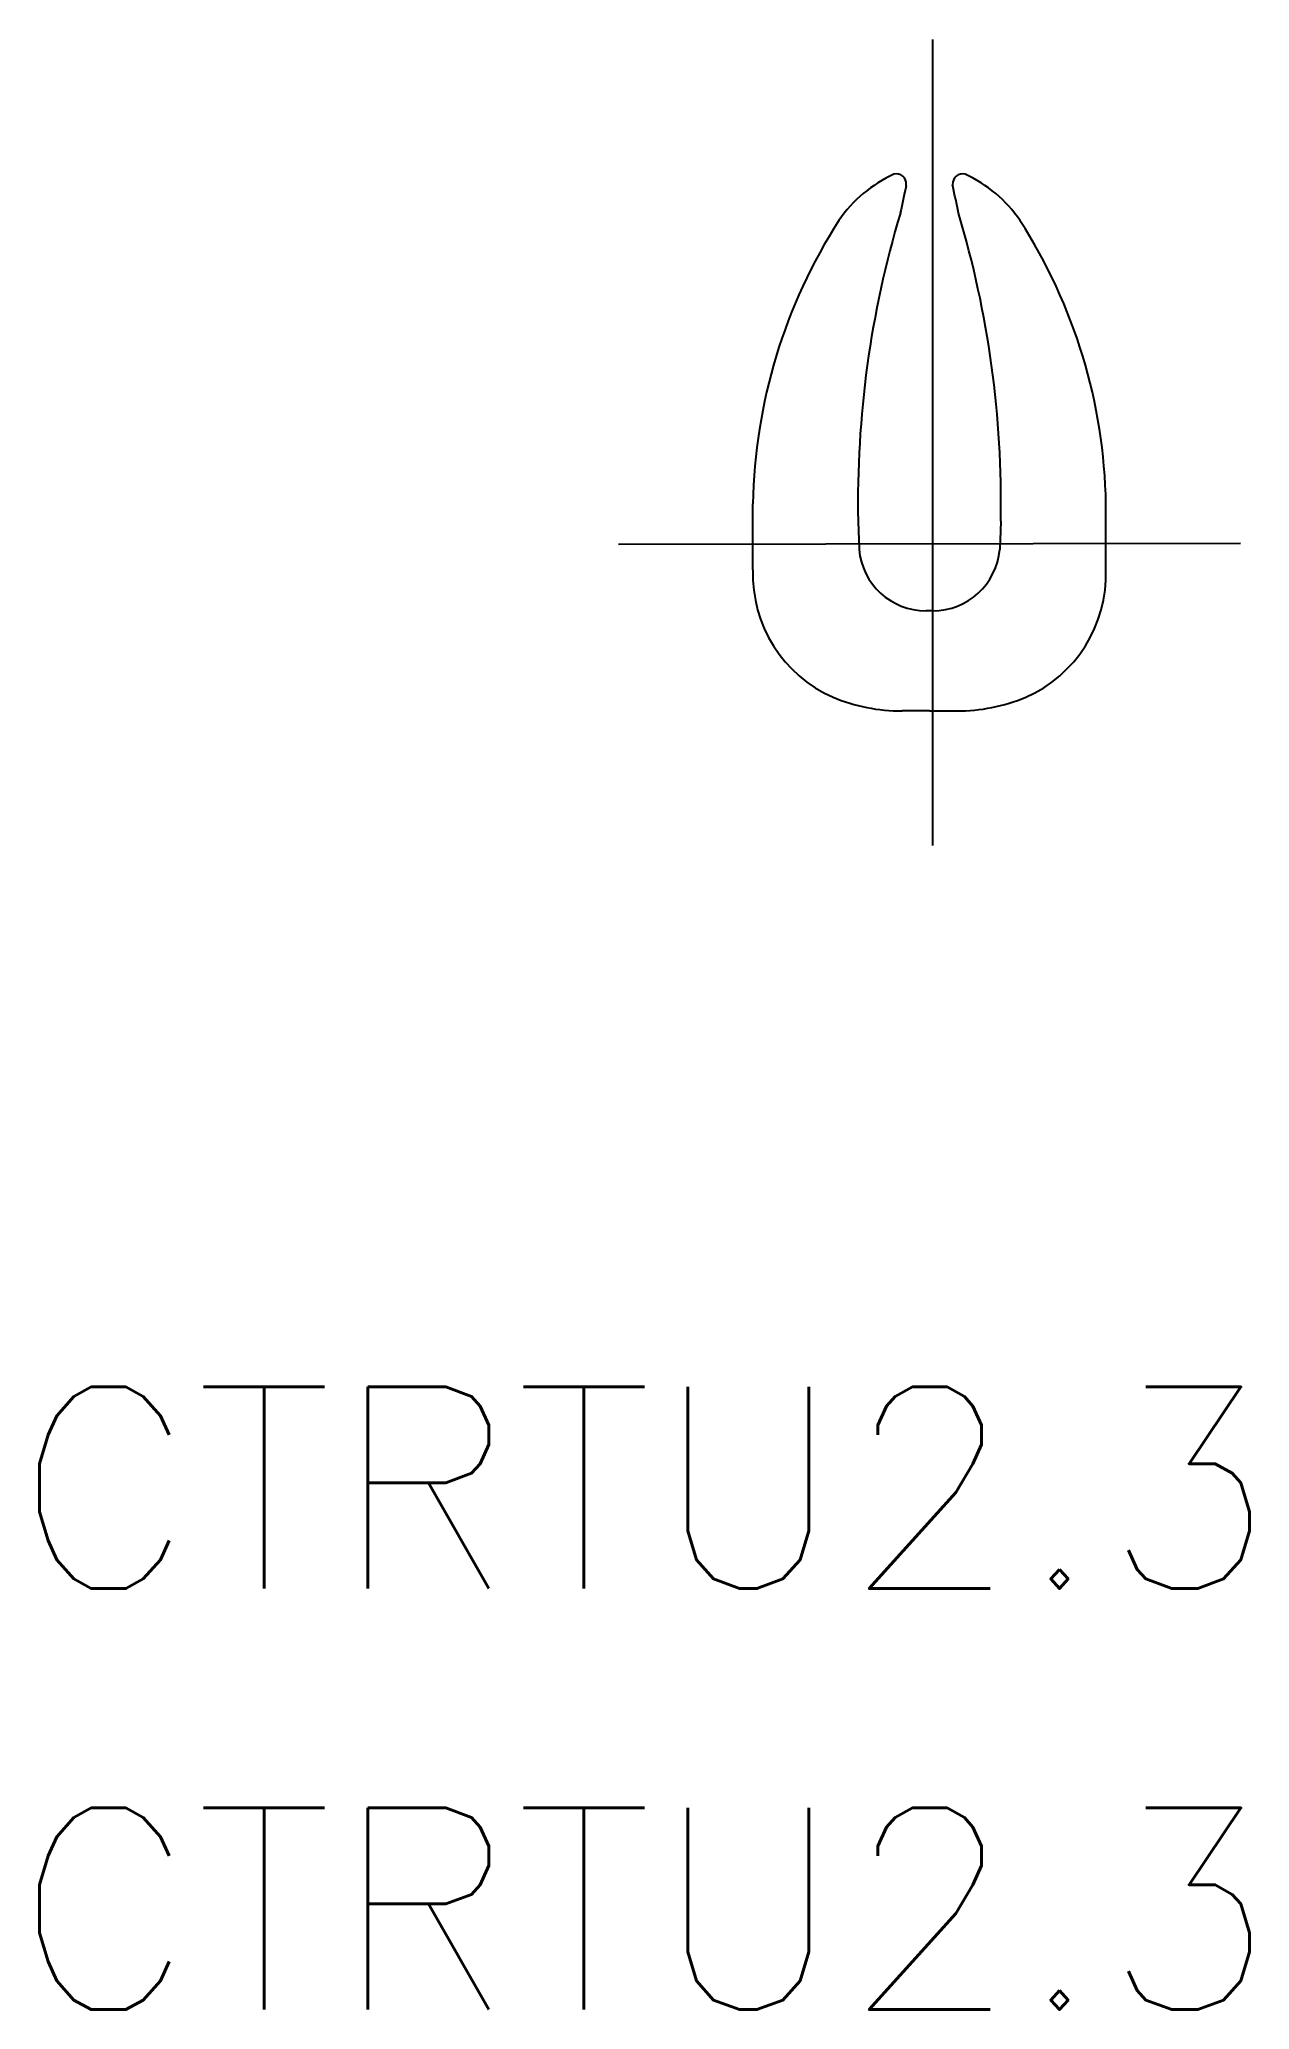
# Model space of a CAD drawing. Extents: x -13.3 to 4.7, y -21.8 to 7.5.
import ezdxf

# ---------------------------------------------------------------- set-up
doc = ezdxf.new("R2010")
doc.units = 0
doc.linetypes.add('CENTER', pattern=[50.8, 31.75, -6.35, 6.35, -6.35])
doc.layers.get('0').update_dxf_attribs({"linetype": 'CONTINUOUS'})
doc.layers.add('CENTER', color=1, linetype='CENTER')
doc.styles.get("Standard").update_dxf_attribs({"font": 'txt.shx', "height": 3, "bigfont": 'bigfont.shx'})

msp = doc.modelspace()

# ---------------------------------------------------------------- linework, layer by layer
at = {"color": 7, "linetype": 'CONTINUOUS'}
for p, q in [((-0.399, 5.32), (-0.397, 5.338)), ((0.294, 5.32), (0.293, 5.338)), ((-2.678, 0.127), (-2.678, 0.591)), ((2.573, 0.127), (2.573, 0.591)), ((-1.113, 0.332), (-1.099, -0.086)), ((1.009, 0.332), (0.994, -0.086)), ((-2.678, -0.392), (-2.678, 0.127)), ((2.573, -0.392), (2.573, 0.127)), ((-0.002, -1), (-0.102, -1)), ((-0.052, -2.489), (-0.459, -2.489)), ((-0.052, -2.489), (0.354, -2.489))]:
    msp.add_line(p, q, dxfattribs=at)
for centre, radius, start, end in [((0.25, 3.675), 2, 114.5789, 145.5317), ((-0.545, 5.351), 0.148, 355.1063, 104.6263), ((14.229, 2.002), 15, 167.2197, 168.7977), ((0.44, 5.351), 0.148, 75.3737, 184.8937), ((-14.334, 2.002), 15, 11.2023, 12.7803), ((-0.354, 3.675), 2, 34.4683, 65.4211), ((5.366, 0.454), 8.044, 147.2387, 179.0217), ((13.884, 0.61), 15, 163.3197, 181.0646), ((-13.989, 0.61), 15, 358.9354, 16.6803), ((-5.47, 0.454), 8.044, 0.9783, 32.7613), ((-0.102, 0), 1, 184.9289, 270), ((-0.002, 0), 1, 270, 355.0711), ((-0.679, -0.456), 2, 178.1535, 246.2019), ((0.574, -0.456), 2, 293.7981, 1.8465), ((-0.459, 0.211), 2.7, 247.6412, 270), ((0.354, 0.211), 2.7, 270, 292.3588)]:
    msp.add_arc(centre, radius, start, end, dxfattribs=at)
at = {"layer": 'CENTER', "color": 1, "linetype": 'CENTER'}
for p, q in [((0, -4.489), (0, 7.499)), ((-4.678, -0.006), (4.573, 0.006))]:
    msp.add_line(p, q, dxfattribs=at)

# ---------------------------------------------------------------- texts
at = {"color": 7, "linetype": 'CONTINUOUS'}
for p in [(-13.676, -15.542), (-13.676, -21.804)]:
    msp.add_text('CTRTU2.3', height=3, dxfattribs=at).set_placement(p)

doc.saveas('drawing.dxf')
